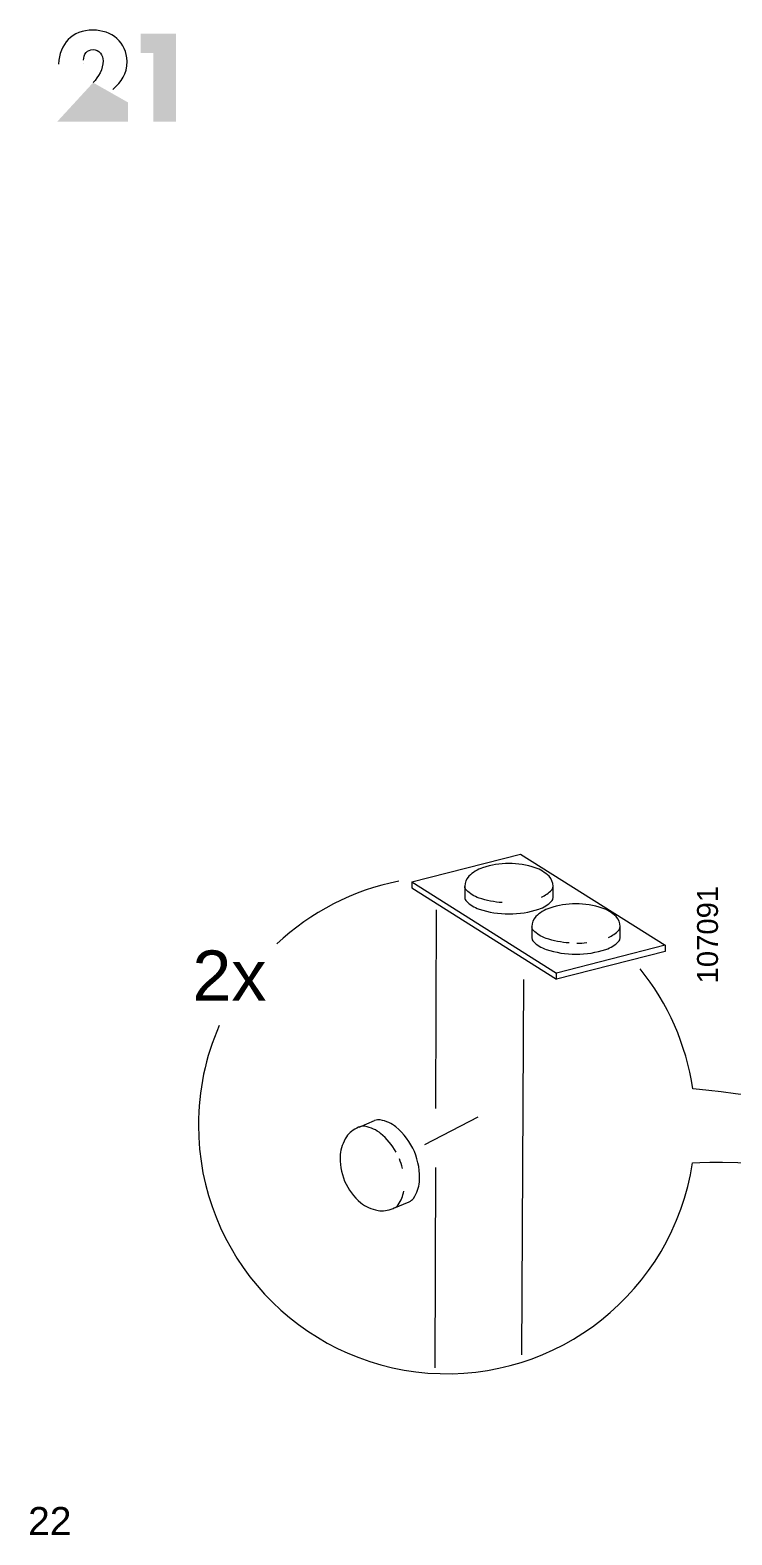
# Model space of a CAD drawing. Header units: metres. Extents: x -8.4 to 7.9, y -3.9 to 2.
# Drawn here: x 6.168 to 6.436, y -2.983 to -2.408 of the extents above; entities that cross this region are included whole.
import ezdxf

# ---------------------------------------------------------------- set-up
doc = ezdxf.new("R2010")
doc.units = ezdxf.units.M
doc.header["$MEASUREMENT"] = 0
doc.layers.add('PDF21_Geometry_Num_Penna__7', color=7, linetype='Continuous', lineweight=18)
doc.layers.add('PDF21_Text_Num_Penna__7', color=7, linetype='Continuous', lineweight=18)
doc.styles.add('GENERATED_STYLE_2', font='')
doc.styles.get('GENERATED_STYLE_2').set_extended_font_data('Arial')

msp = doc.modelspace()

# ---------------------------------------------------------------- hatches: boundary and pattern name
at = {"layer": 'PDF21_Geometry_Num_Penna__7', "linetype": 'Continuous', "lineweight": 18}
for points in [[(6.21472, -2.41677), (6.21472, -2.44304), (6.22347, -2.44304), (6.22347, -2.40936), (6.20989, -2.40936), (6.20989, -2.41677)], [(6.18809, -2.41954, 0.043264), (6.18822, -2.42097)], [(6.19175, -2.42808), (6.17799, -2.44304), (6.20506, -2.44304), (6.20506, -2.43563)]]:
    msp.add_hatch(color=7, dxfattribs=at).paths.add_polyline_path(points)

# ---------------------------------------------------------------- linework, layer by layer
at = {"layer": 'PDF21_Geometry_Num_Penna__7', "color": 7, "linetype": 'Continuous', "lineweight": 18, "flags": 128}
for points in [[(6.31358, -2.73341), (6.35506, -2.72281), (6.41038, -2.75769)], [(6.31358, -2.73341), (6.3689, -2.76829)], [(6.31358, -2.73341), (6.31358, -2.73573), (6.3689, -2.77061)], [(6.3229, -2.74412), (6.32264, -2.82009)], [(6.41038, -2.75769), (6.3689, -2.76828)], [(6.41038, -2.75769), (6.41038, -2.76002), (6.3689, -2.77061)], [(6.35622, -2.77077), (6.35549, -2.91416)], [(6.3689, -2.77061), (6.3689, -2.76829)], [(6.2935, -2.82711), (6.29935, -2.82464)], [(6.3185, -2.83378), (6.33898, -2.82324)], [(6.32257, -2.84254), (6.32231, -2.91909)], [(6.30671, -2.85812), (6.31256, -2.85565)]]:
    msp.add_lwpolyline(points, dxfattribs=at)
for points in [[(6.367, -2.74083, 0.198791), (6.36755, -2.7395), (6.36755, -2.73527, 0.032787), (6.36754, -2.73506, 0.198322), (6.366, -2.73133, 0.11645), (6.36074, -2.72808, 0.080585), (6.35069, -2.72645, 0.080632), (6.34064, -2.72808, 0.116142), (6.33538, -2.73133, 0.198322), (6.33384, -2.73506, 0.018886), (6.33385, -2.73542)], [(6.34812, -2.74138, -0.062688), (6.33928, -2.73962, -0.116282), (6.33441, -2.73661, -0.198761), (6.33385, -2.73527), (6.33385, -2.7395, 0.198466), (6.33441, -2.74083, 0.116147), (6.33928, -2.74384, 0.080389), (6.3507, -2.7457, 0.080373), (6.36213, -2.74385, 0.116341), (6.367, -2.74083)], [(6.36308, -2.73926, 0.095756), (6.367, -2.73661, 0.198899), (6.36755, -2.73527)], [(6.37374, -2.75679, -0.062542), (6.3649, -2.75503, -0.116231), (6.36003, -2.75202, -0.199353), (6.35947, -2.75068), (6.35947, -2.7549, 0.198973), (6.36003, -2.75624, 0.116231), (6.3649, -2.75925, 0.080341), (6.37632, -2.7611, 0.080346), (6.38775, -2.75925, 0.116128), (6.39262, -2.75624, 0.199268), (6.39317, -2.7549), (6.39317, -2.75068, 0.03137), (6.39316, -2.75047, 0.198533), (6.39162, -2.74674, 0.116786), (6.38635, -2.74349, 0.08081), (6.37631, -2.74186, 0.080868), (6.36626, -2.74349, 0.116479), (6.361, -2.74674, 0.199045), (6.35946, -2.75047, 0.018886), (6.35947, -2.75082)], [(6.3887, -2.75467, 0.095722), (6.39262, -2.75202, 0.199649), (6.39317, -2.75068)], [(6.23995, -2.78831, 0.103845), (6.232, -2.82639, 0.92642), (6.42087, -2.84084)], [(6.31646, -2.84812, 0.117455), (6.31455, -2.83652, 0.117055), (6.3075, -2.8271)], [(6.2862, -2.83757, 0.117677), (6.28788, -2.84777, 0.117225), (6.29408, -2.85606)]]:
    msp.add_lwpolyline(points, format="xyb", dxfattribs=at)
at = {"layer": 'PDF21_Geometry_Num_Penna__7', "color": 7, "linetype": 'Continuous', "lineweight": 18}
for centre, radius, start, end in [((6.3269, -2.82615), 0.09474, 101.13219, 133.26133), ((6.36177, -2.73504), 0.00577, 353.22728, 359.79721), ((6.38739, -2.75045), 0.00577, 353.22728, 359.79721), ((6.37633, -2.7201), 0.03678, 270.49364, 276.4211), ((6.32737, -2.82623), 0.09458, 8.36745, 39.01329), ((6.29723, -2.83667), 0.01027, 110.09351, 113.09711), ((6.28498, -2.84945), 0.02595, 29.49877, 50.01545), ((6.28626, -2.84855), 0.02438, 13.32039, 22.29), ((6.30166, -2.84708), 0.01213, 293.06206, 297.76886)]:
    msp.add_arc(centre, radius, start, end, dxfattribs=at)
for points in [[(6.1917, -2.40802), (6.18375, -2.40802), (6.17884, -2.41324), (6.17857, -2.42097)], [(6.20471, -2.41999), (6.20471, -2.41266), (6.19877, -2.40802), (6.1917, -2.40802)], [(6.18809, -2.41954), (6.18809, -2.41726), (6.18938, -2.41543), (6.19175, -2.41543)], [(6.19175, -2.41543), (6.19407, -2.41543), (6.19559, -2.41767), (6.19559, -2.41981)], [(6.19559, -2.41981), (6.19559, -2.42289), (6.19372, -2.42593), (6.19175, -2.42808)], [(6.19926, -2.43076), (6.2027, -2.42763), (6.20471, -2.42482), (6.20471, -2.41999)], [(6.42088, -2.84082), (6.44378, -2.83843), (6.67015, -2.85506), (6.69894, -2.80144)], [(6.69894, -2.80144), (6.65426, -2.84512), (6.44255, -2.81455), (6.42095, -2.81247)], [(6.2932, -2.82723), (6.29127, -2.82804), (6.28963, -2.82934), (6.28864, -2.83083)], [(6.29557, -2.82684), (6.29494, -2.82672), (6.2942, -2.82682), (6.2935, -2.82711)], [(6.30165, -2.82957), (6.30008, -2.82823), (6.298, -2.8273), (6.29557, -2.82684)], [(6.30142, -2.82437), (6.30079, -2.82425), (6.30005, -2.82435), (6.29935, -2.82464)], [(6.3075, -2.8271), (6.30593, -2.82576), (6.30385, -2.82483), (6.30142, -2.82437)], [(6.28864, -2.83083), (6.28718, -2.83305), (6.28634, -2.83536), (6.2862, -2.83757)], [(6.30834, -2.85683), (6.30946, -2.85514), (6.31019, -2.85339), (6.31048, -2.85168)], [(6.31419, -2.85437), (6.31555, -2.85231), (6.31633, -2.85017), (6.31646, -2.84812)], [(6.29408, -2.85606), (6.29577, -2.8575), (6.29802, -2.8585), (6.30064, -2.859)], [(6.30671, -2.85812), (6.3074, -2.85783), (6.30799, -2.85737), (6.30834, -2.85684)], [(6.31256, -2.85565), (6.31325, -2.85536), (6.31384, -2.8549), (6.31419, -2.85437)], [(6.30064, -2.859), (6.3024, -2.85933), (6.30447, -2.85905), (6.30641, -2.85824)], [(6.30641, -2.85824), (6.30652, -2.85824), (6.3066, -2.85812), (6.30671, -2.85812)]]:
    msp.add_open_spline(points, degree=3, dxfattribs=at)

# ---------------------------------------------------------------- texts
at = {"layer": 'PDF21_Text_Num_Penna__7', "color": 7, "linetype": 'Continuous', "lineweight": 18, "insert": (6.4307, -2.77225), "char_height": 0.0079952, "attachment_point": 7, "rotation": 90, "style": 'GENERATED_STYLE_2'}
msp.add_mtext('\\A1;{\\pql;\\fArial|b0|i0|c0|p34;107091}', dxfattribs=at)
at = {"layer": 'PDF21_Text_Num_Penna__7', "color": 7, "linetype": 'Continuous', "lineweight": 18, "attachment_point": 7, "style": 'GENERATED_STYLE_2'}
for s, insert, char_height in [('\\A1;{\\pql;\\fArial|b0|i0|c0|p34;2x}', (6.22969, -2.77885), 0.0191887), ('\\A1;{\\pql;\\fArial|b0|i0|c0|p34;22}', (6.16691, -2.98296), 0.0106604)]:
    msp.add_mtext(s, dxfattribs=dict(at, insert=insert, char_height=char_height))

doc.saveas('drawing.dxf')
